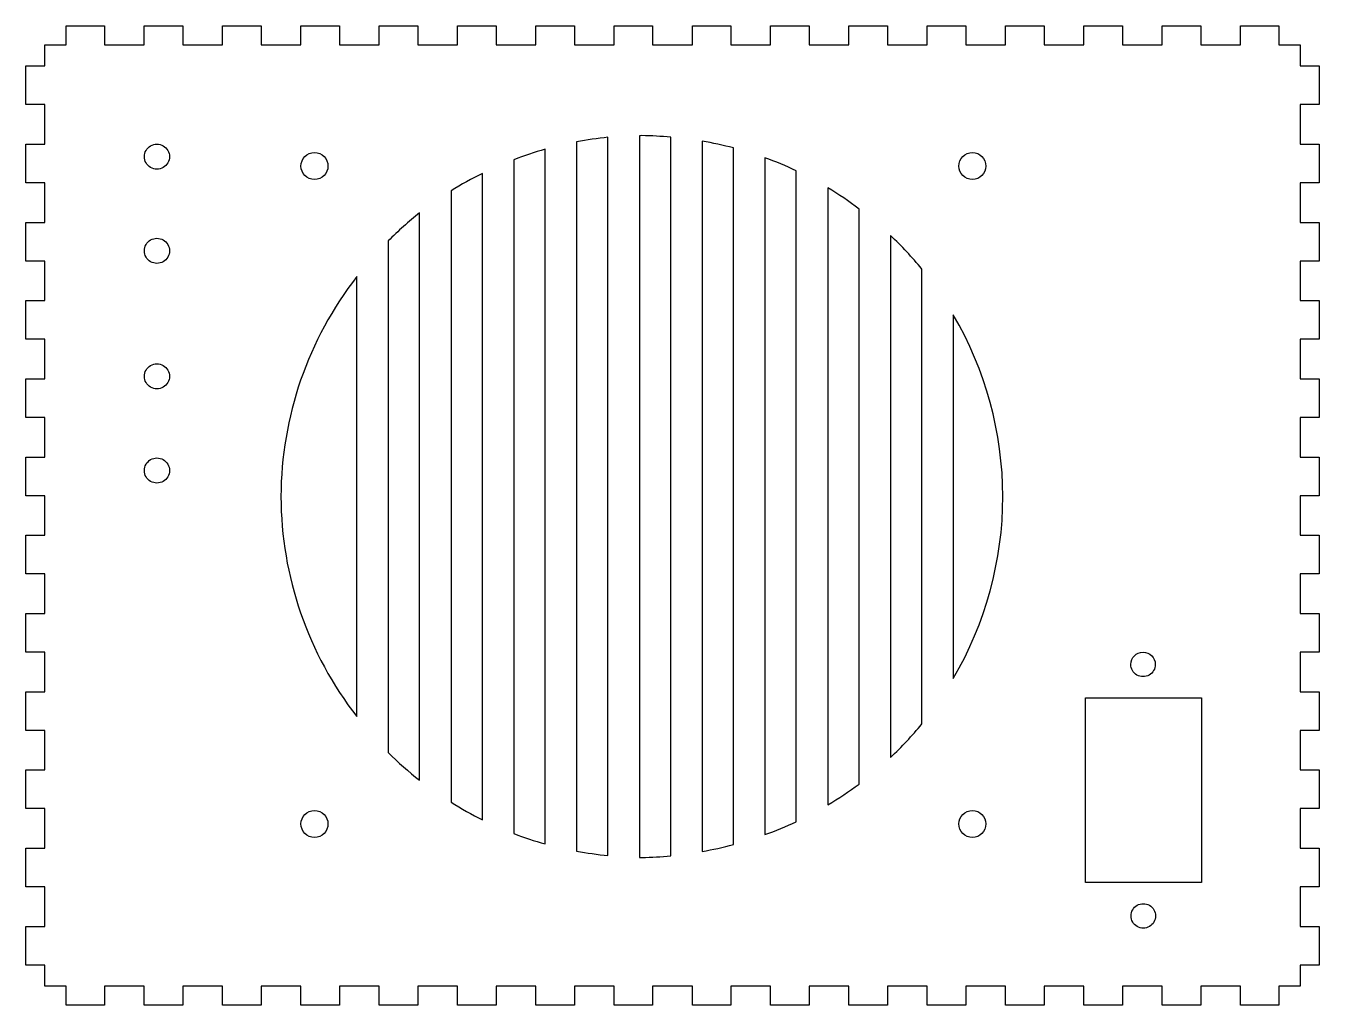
# Model space of a CAD drawing. Extents: x 0 to 206, y 0 to 156.
import ezdxf

# ---------------------------------------------------------------- set-up
doc = ezdxf.new("R2010")
doc.units = 0
doc.layers.add('Layer_1', color=7, linetype='CONTINUOUS')

msp = doc.modelspace()

# ---------------------------------------------------------------- linework, layer by layer
at = {"layer": 'Layer_1', "color": 7}
for points in [[(3.500001, 153.5), (6.895589, 153.5), (6.895589, 156.5), (13.045588, 156.5), (13.045588, 153.5), (19.366176, 153.5), (19.366176, 156.5), (25.516176, 156.5), (25.516176, 153.5), (31.836765, 153.5), (31.836765, 156.5), (37.986766, 156.5), (37.986766, 153.5), (44.307353, 153.5), (44.307353, 156.5), (50.457354, 156.5), (50.457354, 153.5), (56.777943, 153.5), (56.777943, 156.5), (62.927942, 156.5), (62.927942, 153.5), (69.248531, 153.5), (69.248531, 156.5), (75.398529, 156.5), (75.398529, 153.5), (81.719118, 153.5), (81.719118, 156.5), (87.86912, 156.5), (87.86912, 153.5), (94.189706, 153.5), (94.189706, 156.5), (100.33971, 156.5), (100.33971, 153.5), (106.66029, 153.5), (106.66029, 156.5), (112.81029, 156.5), (112.81029, 153.5), (119.13088, 153.5), (119.13088, 156.5), (125.28088, 156.5), (125.28088, 153.5), (131.60147, 153.5), (131.60147, 156.5), (137.75147, 156.5), (137.75147, 153.5), (144.07206, 153.5), (144.07206, 156.5), (150.22206, 156.5), (150.22206, 153.5), (156.54265, 153.5), (156.54265, 156.5), (162.69265, 156.5), (162.69265, 153.5), (169.01324, 153.5), (169.01324, 156.5), (175.16324, 156.5), (175.16324, 153.5), (181.48382, 153.5), (181.48382, 156.5), (187.63382, 156.5), (187.63382, 153.5), (193.95441, 153.5), (193.95441, 156.5), (200.10441, 156.5), (200.10441, 153.5), (203.5, 153.5), (203.5, 150.11346), (206.5, 150.11346), (206.5, 143.96346), (203.5, 143.96346), (203.5, 137.65192), (206.5, 137.65192), (206.5, 131.50192), (203.5, 131.50192), (203.5, 125.19038), (206.5, 125.19038), (206.5, 119.04038), (203.5, 119.04038), (203.5, 112.72885), (206.5, 112.72885), (206.5, 106.57885), (203.5, 106.57885), (203.5, 100.26731), (206.5, 100.26731), (206.5, 94.11731), (203.5, 94.11731), (203.5, 87.80577), (206.5, 87.80577), (206.5, 81.65577), (203.5, 81.65577), (203.5, 75.34423), (206.5, 75.34423), (206.5, 69.19423), (203.5, 69.19423), (203.5, 62.88269), (206.5, 62.88269), (206.5, 56.73269), (203.5, 56.73269), (203.5, 50.42115), (206.5, 50.42115), (206.5, 44.27115), (203.5, 44.27115), (203.5, 37.95962), (206.5, 37.95962), (206.5, 31.80962), (203.5, 31.80962), (203.5, 25.49808), (206.5, 25.49808), (206.5, 19.34808), (203.5, 19.34808), (203.5, 13.03654), (206.5, 13.03654), (206.5, 6.88654), (203.5, 6.88654), (203.5, 3.5), (200.10441, 3.5), (200.10441, 0.5), (193.95441, 0.5), (193.95441, 3.5), (187.63382, 3.5), (187.63382, 0.5), (181.48382, 0.5), (181.48382, 3.5), (175.16324, 3.5), (175.16324, 0.5), (169.01324, 0.5), (169.01324, 3.5), (162.69265, 3.5), (162.69265, 0.5), (156.54265, 0.5), (156.54265, 3.5), (150.22206, 3.5), (150.22206, 0.5), (144.07206, 0.5), (144.07206, 3.5), (137.75147, 3.5), (137.75147, 0.5), (131.60147, 0.5), (131.60147, 3.5), (125.28088, 3.5), (125.28088, 0.5), (119.13088, 0.5), (119.13088, 3.5), (112.81029, 3.5), (112.81029, 0.5), (106.66029, 0.5), (106.66029, 3.5), (100.33971, 3.5), (100.33971, 0.5), (94.189706, 0.5), (94.189706, 3.5), (87.86912, 3.5), (87.86912, 0.5), (81.719118, 0.5), (81.719118, 3.5), (75.398529, 3.5), (75.398529, 0.5), (69.248531, 0.5), (69.248531, 3.5), (62.927942, 3.5), (62.927942, 0.5), (56.777943, 0.5), (56.777943, 3.5), (50.457354, 3.5), (50.457354, 0.5), (44.307353, 0.5), (44.307353, 3.5), (37.986766, 3.5), (37.986766, 0.5), (31.836765, 0.5), (31.836765, 3.5), (25.516176, 3.5), (25.516176, 0.5), (19.366176, 0.5), (19.366176, 3.5), (13.045588, 3.5), (13.045588, 0.5), (6.895589, 0.5), (6.895589, 3.5), (3.500001, 3.5), (3.500001, 6.88654), (0.5, 6.88654), (0.5, 13.03654), (3.500001, 13.03654), (3.500001, 19.34808), (0.5, 19.34808), (0.5, 25.49808), (3.500001, 25.49808), (3.500001, 31.80962), (0.5, 31.80962), (0.5, 37.95962), (3.500001, 37.95962), (3.500001, 44.27115), (0.5, 44.27115), (0.5, 50.42115), (3.500001, 50.42115), (3.500001, 56.73269), (0.5, 56.73269), (0.5, 62.88269), (3.500001, 62.88269), (3.500001, 69.19423), (0.5, 69.19423), (0.5, 75.34423), (3.500001, 75.34423), (3.500001, 81.65577), (0.5, 81.65577), (0.5, 87.80577), (3.500001, 87.80577), (3.500001, 94.11731), (0.5, 94.11731), (0.5, 100.26731), (3.500001, 100.26731), (3.500001, 106.57885), (0.5, 106.57885), (0.5, 112.72885), (3.500001, 112.72885), (3.500001, 119.04038), (0.5, 119.04038), (0.5, 125.19038), (3.500001, 125.19038), (3.500001, 131.50192), (0.5, 131.50192), (0.5, 137.65192), (3.500001, 137.65192), (3.500001, 143.96346), (0.5, 143.96346), (0.5, 150.11346), (3.500001, 150.11346)], [(46.472476, 136.31718)], [(151.27248, 136.31718)], [(23.375032, 135.66365)], [(23.375032, 120.66365)], [(23.375032, 100.66365)], [(23.375032, 85.66365)], [(41.122616, 81.5172)], [(180.40197, 54.77673)], [(169.28604, 49.43106), (187.78604, 49.43106), (187.78604, 20.061059), (169.28604, 20.061059)], [(46.472476, 31.51719)], [(151.27248, 31.51719)], [(180.44078, 14.71335)]]:
    msp.add_lwpolyline(points, close=True, dxfattribs=at)
for points in [[(88.222585, 138.02125), (88.222585, 25.0483)], [(98.222485, 138.99686), (98.222485, 24.0313)], [(108.22239, 138.12719), (108.22239, 24.99197)], [(113.2226, 26.06322), (113.2226, 137.04819)], [(78.222675, 135.18474), (78.222675, 27.83262)], [(118.2223, 135.49169), (118.2223, 27.66002)], [(68.222255, 130.21605), (68.222255, 32.83593)], [(128.22273, 130.70439), (128.22273, 32.40754)], [(58.222345, 122.25064), (58.222345, 40.74966)], [(138.22263, 123.09193), (138.22263, 39.97245)], [(53.222656, 46.45577), (53.222656, 116.56003)], [(148.22253, 110.46582), (148.22253, 52.54584)]]:
    msp.add_lwpolyline(points, dxfattribs=at)
for points in [[(93.222275, 138.74679), (91.545887, 138.578309), (89.877714, 138.336229), (88.222585, 138.02125)], [(93.222275, 24.32327), (93.222275, 24.32327), (93.222275, 138.74679), (93.222275, 138.74679)], [(98.622465, 139.01706), (98.489115, 139.010791), (98.355788, 139.004058), (98.222485, 138.99686)], [(103.2227, 138.75506), (101.693405, 138.903822), (100.158761, 138.991225), (98.622465, 139.01706)], [(103.2227, 24.29636), (103.2227, 24.29636), (103.2227, 138.75506), (103.2227, 138.75506)], [(113.2226, 137.04819), (111.572695, 137.481853), (109.904308, 137.841876), (108.22239, 138.12719)], [(19.375032, 135.66365), (19.375032, 136.378181), (19.75623, 137.038435), (20.375032, 137.395701)], [(20.375032, 137.395701), (20.993834, 137.752966), (21.75623, 137.752966), (22.375032, 137.395701)], [(22.375032, 137.395701), (22.993834, 137.038435), (23.375032, 136.378181), (23.375032, 135.66365)], [(44.322476, 134.16718), (44.322476, 135.354592), (45.285064, 136.31718), (46.472476, 136.31718)], [(46.472476, 136.31718), (47.659888, 136.31718), (48.622476, 135.354592), (48.622476, 134.16718)], [(83.222375, 136.8482), (81.531265, 136.370405), (79.862947, 135.815336), (78.222675, 135.18474)], [(83.222375, 26.17329), (83.222375, 26.17329), (83.222375, 136.8482), (83.222375, 136.8482)], [(149.12248, 134.16718), (149.12248, 135.354592), (150.085068, 136.31718), (151.27248, 136.31718)], [(151.27248, 136.31718), (152.459892, 136.31718), (153.42248, 135.354592), (153.42248, 134.16718)], [(20.375032, 133.931599), (19.75623, 134.288865), (19.375032, 134.949119), (19.375032, 135.66365)], [(22.375032, 133.931599), (21.75623, 133.574334), (20.993834, 133.574334), (20.375032, 133.931599)], [(23.375032, 135.66365), (23.375032, 134.949119), (22.993834, 134.288865), (22.375032, 133.931599)], [(46.472476, 132.01718), (45.285064, 132.01718), (44.322476, 132.979768), (44.322476, 134.16718)], [(48.622476, 134.16718), (48.622476, 132.979768), (47.659888, 132.01718), (46.472476, 132.01718)], [(123.22251, 133.40397), (121.589507, 134.178067), (119.920918, 134.874747), (118.2223, 135.49169)], [(151.27248, 132.01718), (150.085068, 132.01718), (149.12248, 132.979768), (149.12248, 134.16718)], [(153.42248, 134.16718), (153.42248, 132.979768), (152.459892, 132.01718), (151.27248, 132.01718)], [(73.222466, 132.99727), (71.510608, 132.153748), (69.841806, 131.225526), (68.222255, 130.21605)], [(73.222466, 30.02112), (73.222466, 30.02112), (73.222466, 132.99727), (73.222466, 132.99727)], [(123.22251, 29.70538), (123.22251, 29.70538), (123.22251, 133.40397), (123.22251, 133.40397)], [(133.2224, 127.32578), (131.616126, 128.538714), (129.947272, 129.66647), (128.22273, 130.70439)], [(63.222556, 126.70205), (61.470783, 125.316615), (59.801217, 123.830293), (58.222345, 122.25064)], [(63.222556, 36.31582), (63.222556, 36.31582), (63.222556, 126.70205), (63.222556, 126.70205)], [(133.2224, 35.7231), (133.2224, 35.7231), (133.2224, 127.32578), (133.2224, 127.32578)], [(19.375032, 120.66365), (19.375032, 121.378181), (19.75623, 122.038435), (20.375032, 122.395701)], [(20.375032, 122.395701), (20.993834, 122.752966), (21.75623, 122.752966), (22.375032, 122.395701)], [(22.375032, 122.395701), (22.993834, 122.038435), (23.375032, 121.378181), (23.375032, 120.66365)], [(143.22233, 117.76202), (141.670463, 119.642871), (140.000524, 121.423102), (138.22263, 123.09193)], [(20.375032, 118.931599), (19.75623, 119.288865), (19.375032, 119.949119), (19.375032, 120.66365)], [(23.375032, 120.66365), (23.375032, 119.949119), (22.993834, 119.288865), (22.375032, 118.931599)], [(22.375032, 118.931599), (21.75623, 118.574334), (20.993834, 118.574334), (20.375032, 118.931599)], [(143.22233, 45.29202), (143.22233, 45.29202), (143.22233, 117.76202), (143.22233, 117.76202)], [(53.222656, 116.56003), (45.431015, 106.535356), (41.176432, 94.21369), (41.122616, 81.5172)], [(156.1223, 81.5172), (156.097712, 91.695862), (153.371624, 101.685581), (148.22253, 110.46582)], [(19.375032, 100.66365), (19.375032, 101.378181), (19.75623, 102.038435), (20.375032, 102.395701)], [(20.375032, 102.395701), (20.993834, 102.752966), (21.75623, 102.752966), (22.375032, 102.395701)], [(22.375032, 102.395701), (22.993834, 102.038435), (23.375032, 101.378181), (23.375032, 100.66365)], [(20.375032, 98.931599), (19.75623, 99.288865), (19.375032, 99.949119), (19.375032, 100.66365)], [(22.375032, 98.931599), (21.75623, 98.574334), (20.993834, 98.574334), (20.375032, 98.931599)], [(23.375032, 100.66365), (23.375032, 99.949119), (22.993834, 99.288865), (22.375032, 98.931599)], [(19.375032, 85.66365), (19.375032, 86.378181), (19.75623, 87.038435), (20.375032, 87.395701)], [(20.375032, 87.395701), (20.993834, 87.752966), (21.75623, 87.752966), (22.375032, 87.395701)], [(22.375032, 87.395701), (22.993834, 87.038435), (23.375032, 86.378181), (23.375032, 85.66365)], [(20.375032, 83.931599), (19.75623, 84.288865), (19.375032, 84.949119), (19.375032, 85.66365)], [(23.375032, 85.66365), (23.375032, 84.949119), (22.993834, 84.288865), (22.375032, 83.931599)], [(22.375032, 83.931599), (21.75623, 83.574334), (20.993834, 83.574334), (20.375032, 83.931599)], [(41.122616, 81.5172), (41.172328, 68.814332), (45.427133, 56.485483), (53.222656, 46.45577)], [(148.22253, 52.54584), (153.375508, 61.332738), (156.101737, 71.33082), (156.1223, 81.5172)], [(176.50197, 54.77673), (176.50197, 55.853685), (177.375015, 56.72673), (178.45197, 56.72673)], [(178.45197, 56.72673), (179.528925, 56.72673), (180.40197, 55.853685), (180.40197, 54.77673)], [(177.47697, 53.08798), (176.873638, 53.436314), (176.50197, 54.080062), (176.50197, 54.77673)], [(180.40197, 54.77673), (180.40197, 54.080062), (180.030302, 53.436314), (179.42697, 53.08798)], [(179.42697, 53.08798), (178.823638, 52.739647), (178.080302, 52.739647), (177.47697, 53.08798)], [(138.22263, 39.97245), (140.000192, 41.637948), (141.670123, 43.414718), (143.22233, 45.29202)], [(58.222345, 40.74966), (59.801713, 39.176024), (61.471269, 37.695577), (63.222556, 36.31582)], [(128.22273, 32.40754), (129.945844, 33.424976), (131.614672, 34.531669), (133.2224, 35.7231)], [(44.322476, 29.36719), (44.322476, 30.554602), (45.285064, 31.51719), (46.472476, 31.51719)], [(46.472476, 31.51719), (47.659888, 31.51719), (48.622476, 30.554602), (48.622476, 29.36719)], [(68.222255, 32.83593), (69.841108, 31.815029), (71.509922, 30.87559), (73.222466, 30.02112)], [(149.12248, 29.36719), (149.12248, 30.554602), (150.085068, 31.51719), (151.27248, 31.51719)], [(151.27248, 31.51719), (152.459892, 31.51719), (153.42248, 30.554602), (153.42248, 29.36719)], [(46.472476, 27.21719), (45.285064, 27.21719), (44.322476, 28.179778), (44.322476, 29.36719)], [(48.622476, 29.36719), (48.622476, 28.179778), (47.659888, 27.21719), (46.472476, 27.21719)], [(118.2223, 27.66002), (119.920162, 28.263088), (121.58874, 28.945628), (123.22251, 29.70538)], [(151.27248, 27.21719), (150.085068, 27.21719), (149.12248, 28.179778), (149.12248, 29.36719)], [(153.42248, 29.36719), (153.42248, 28.179778), (152.459892, 27.21719), (151.27248, 27.21719)], [(78.222675, 27.83262), (79.863017, 27.203419), (81.531334, 26.649728), (83.222375, 26.17329)], [(88.222585, 25.0483), (89.877721, 24.733492), (91.545894, 24.491582), (93.222275, 24.32327)], [(108.22239, 24.99197), (109.904188, 25.274726), (111.572574, 25.632162), (113.2226, 26.06322)], [(98.222485, 24.0313), (98.355795, 24.026169), (98.489122, 24.021503), (98.622465, 24.0173)], [(98.622465, 24.0173), (100.15899, 24.048806), (101.693634, 24.1419), (103.2227, 24.29636)], [(177.51578, 16.4021), (178.119112, 16.750433), (178.862448, 16.750433), (179.46578, 16.4021)], [(176.54078, 14.71335), (176.54078, 15.410018), (176.912448, 16.053766), (177.51578, 16.4021)], [(177.51578, 13.0246), (176.912448, 13.372934), (176.54078, 14.016682), (176.54078, 14.71335)], [(179.46578, 16.4021), (180.069112, 16.053766), (180.44078, 15.410018), (180.44078, 14.71335)], [(180.44078, 14.71335), (180.44078, 14.016682), (180.069112, 13.372934), (179.46578, 13.0246)], [(179.46578, 13.0246), (178.862448, 12.676267), (178.119112, 12.676267), (177.51578, 13.0246)]]:
    msp.add_open_spline(points, degree=3, dxfattribs=at)

doc.saveas('drawing.dxf')
